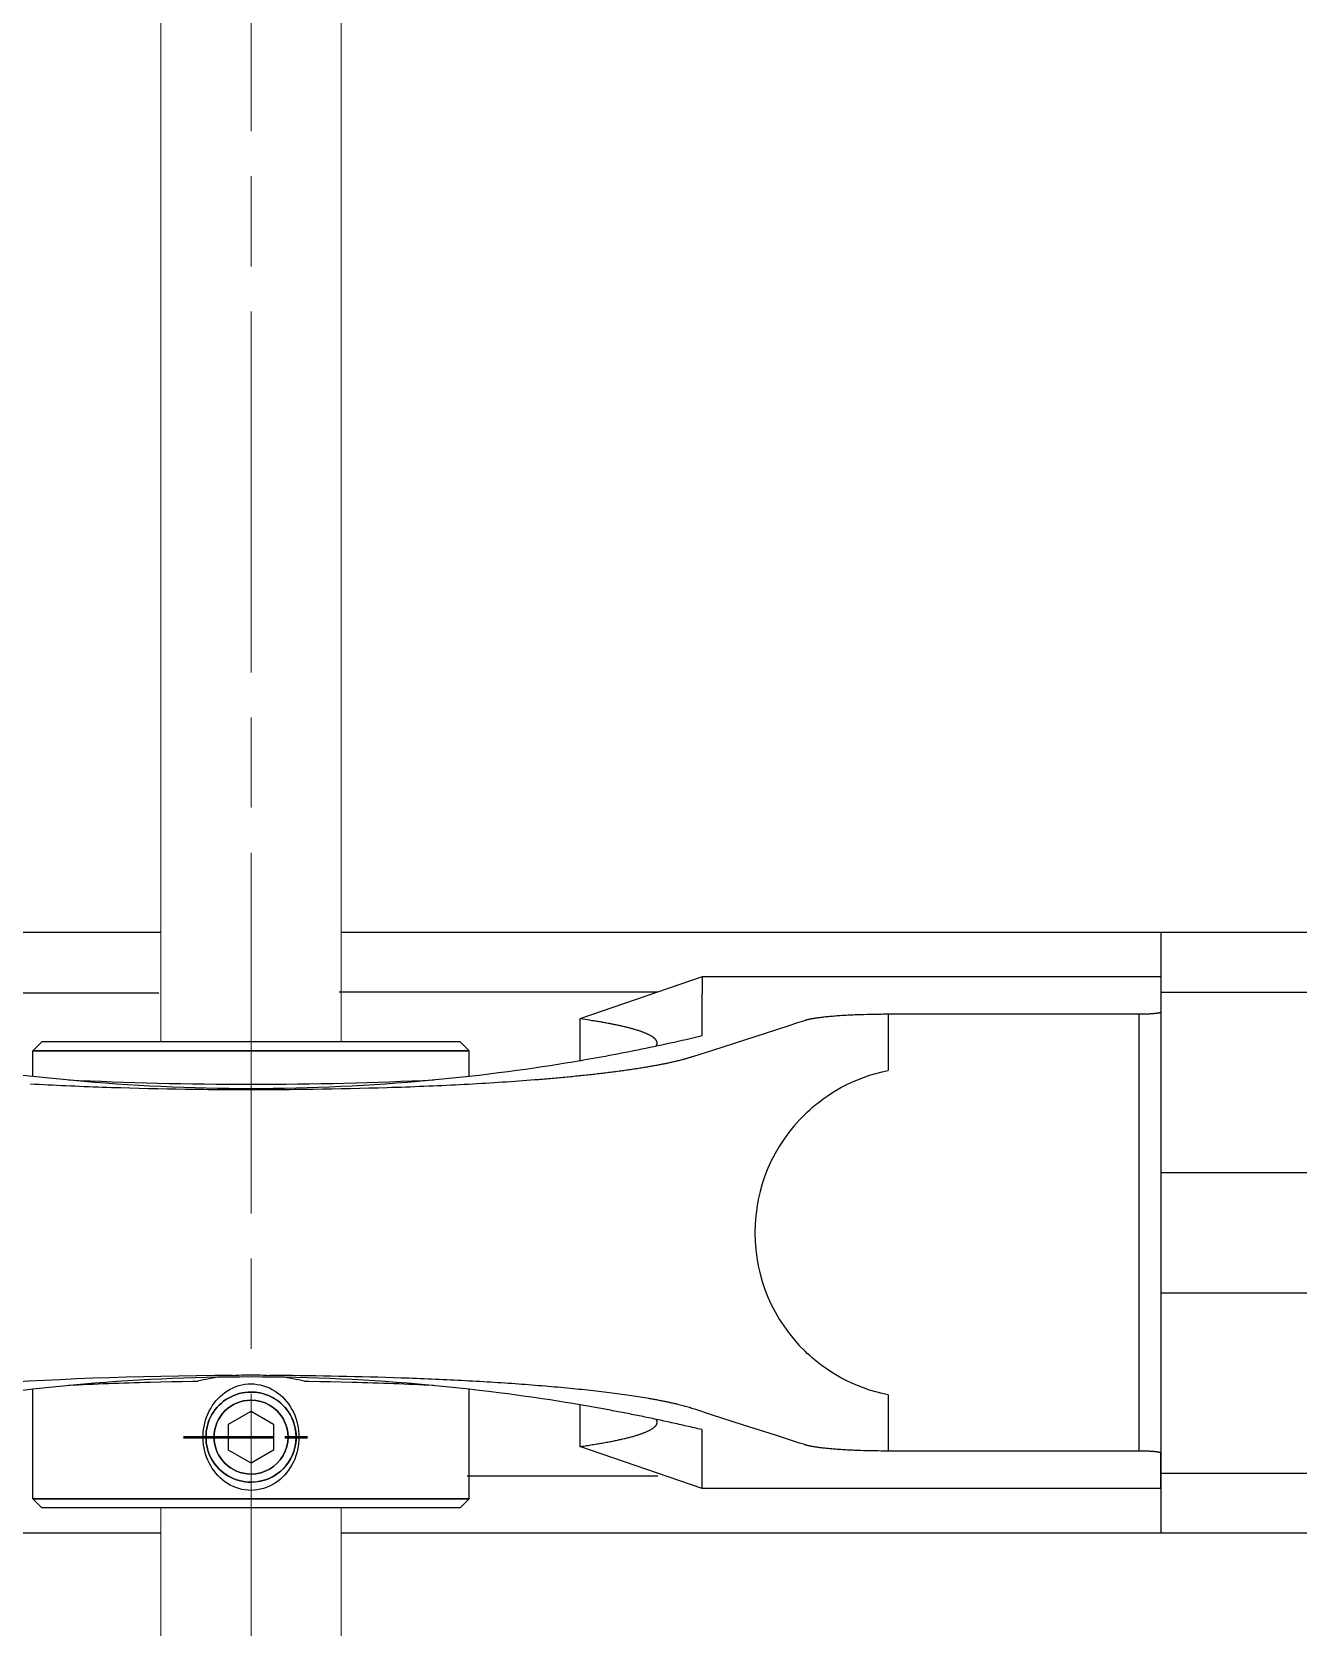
# Model space of a CAD drawing. Header units: millimetres. Extents: x 1269 to 5832, y 527 to 3540.
# Drawn here: x 2018.9 to 2103.1, y 747.7 to 853.8 of the extents above; entities that cross this region are included whole.
import ezdxf

# ---------------------------------------------------------------- set-up
doc = ezdxf.new("R2010")
doc.units = ezdxf.units.MM
for name, pattern in [('ACAD_ISO08W100', [36, 24, -3, 6, -3]), ('AM_ISO08W050', [18, 12, -1.5, 3, -1.5]), ('AM_ISO08W050x2', [9, 6, -0.75, 1.5, -0.75]), ('phl_thick', [0])]:
    doc.linetypes.add(name, pattern=pattern)
doc.layers.add('AM_7', color=7, linetype='AM_ISO08W050', lineweight=50)
for name, color, linetype in [('HIDDEN', 7, 'Continuous'), ('Osie', 7, 'ACAD_ISO08W100'), ('projection', 7, 'Continuous'), ('THICK', 7, 'Continuous')]:
    doc.layers.add(name, color=color, linetype=linetype)

msp = doc.modelspace()

# ---------------------------------------------------------------- linework, layer by layer
at = {"lineweight": 9}
for p, q in [((2027.482, 946.886), (2027.482, 786.594)), ((2039.482, 946.886), (2039.482, 786.594)), ((2027.482, 755.594), (2027.482, 723.894)), ((2039.482, 755.594), (2039.482, 723.894))]:
    msp.add_line(p, q, dxfattribs=at)
for p, q in [((2093.981, 793.894), (2093.981, 753.894)), ((2063.481, 790.91), (2055.351, 788.12)), ((2093.981, 790.91), (2063.481, 790.91)), ((2063.481, 790.91), (2063.481, 789.802)), ((2093.981, 790.91), (2093.981, 788.569)), ((2006.304, 789.847), (2027.343, 789.847)), ((2060.52, 789.894), (2039.343, 789.894)), ((2093.981, 789.894), (2188.29, 789.894)), ((2063.481, 756.878), (2055.351, 759.668)), ((2093.981, 756.878), (2093.981, 759.219)), ((2060.52, 757.704), (2047.843, 757.704)), ((2063.481, 756.878), (2063.481, 757.986)), ((2093.981, 756.878), (2063.481, 756.878)), ((2027.482, 753.894), (1932.985, 753.894)), ((2189.283, 753.894), (2039.482, 753.894))]:
    msp.add_line(p, q)
at = {"layer": 'AM_7', "linetype": 'AM_ISO08W050x2'}
msp.add_line((2028.981, 760.294), (2037.981, 760.294), dxfattribs=at)
at = {"layer": 'HIDDEN'}
for p, q in [((2055.352, 762.441), (2055.351, 762.441)), ((2055.351, 762.441), (2055.351, 762.441)), ((2055.351, 762.441), (2055.351, 762.441)), ((2055.351, 762.441), (2055.351, 762.441)), ((2055.351, 762.441), (2055.351, 762.441)), ((2055.351, 762.441), (2055.351, 762.44)), ((2055.351, 762.44), (2055.351, 762.439)), ((2055.351, 762.439), (2055.351, 762.436)), ((2055.351, 762.436), (2055.351, 762.431)), ((2055.351, 762.431), (2055.351, 762.42)), ((2055.351, 762.42), (2055.351, 762.398)), ((2055.351, 762.398), (2055.351, 762.309)), ((2055.351, 762.309), (2055.351, 762.133)), ((2055.351, 762.133), (2055.351, 761.781)), ((2055.354, 762.441), (2055.352, 762.441)), ((2055.362, 762.439), (2055.354, 762.441)), ((2055.489, 762.418), (2055.362, 762.439)), ((2055.616, 762.396), (2055.489, 762.418)), ((2055.743, 762.374), (2055.616, 762.396)), ((2055.87, 762.352), (2055.743, 762.374)), ((2055.997, 762.329), (2055.87, 762.352)), ((2056.124, 762.307), (2055.997, 762.329)), ((2056.251, 762.284), (2056.124, 762.307)), ((2056.378, 762.262), (2056.251, 762.284)), ((2056.505, 762.239), (2056.378, 762.262)), ((2056.632, 762.216), (2056.505, 762.239)), ((2056.759, 762.193), (2056.632, 762.216)), ((2056.886, 762.17), (2056.759, 762.193)), ((2057.013, 762.147), (2056.886, 762.17)), ((2057.139, 762.123), (2057.013, 762.147)), ((2057.266, 762.1), (2057.139, 762.123)), ((2057.393, 762.076), (2057.266, 762.1)), ((2057.52, 762.052), (2057.393, 762.076)), ((2057.647, 762.028), (2057.52, 762.052)), ((2057.773, 762.004), (2057.647, 762.028)), ((2057.9, 761.98), (2057.773, 762.004)), ((2058.027, 761.956), (2057.9, 761.98)), ((2058.153, 761.931), (2058.027, 761.956)), ((2055.351, 761.781), (2055.351, 761.077)), ((2055.351, 761.077), (2055.351, 759.668)), ((2058.28, 761.907), (2058.153, 761.931)), ((2058.407, 761.882), (2058.28, 761.907)), ((2058.533, 761.857), (2058.407, 761.882)), ((2058.66, 761.832), (2058.533, 761.857)), ((2058.786, 761.807), (2058.66, 761.832)), ((2058.913, 761.782), (2058.786, 761.807)), ((2059.039, 761.757), (2058.913, 761.782)), ((2059.166, 761.732), (2059.039, 761.757)), ((2059.292, 761.706), (2059.166, 761.732)), ((2059.419, 761.68), (2059.292, 761.706)), ((2059.545, 761.655), (2059.419, 761.68)), ((2059.671, 761.629), (2059.545, 761.655)), ((2059.798, 761.603), (2059.671, 761.629)), ((2059.924, 761.576), (2059.798, 761.603)), ((2060.05, 761.55), (2059.924, 761.576)), ((2060.176, 761.524), (2060.05, 761.55)), ((2060.303, 761.497), (2060.176, 761.524)), ((2060.429, 761.47), (2060.303, 761.497)), ((2060.555, 761.444), (2060.429, 761.47)), ((2060.681, 761.417), (2060.555, 761.444)), ((2060.807, 761.39), (2060.681, 761.417)), ((2060.933, 761.362), (2060.807, 761.39)), ((2061.059, 761.335), (2060.933, 761.362)), ((2061.186, 761.308), (2061.059, 761.335)), ((2061.312, 761.28), (2061.186, 761.308)), ((2061.437, 761.253), (2061.312, 761.28)), ((2061.563, 761.225), (2061.437, 761.253)), ((2061.689, 761.197), (2061.563, 761.225)), ((2061.815, 761.169), (2061.689, 761.197)), ((2061.941, 761.141), (2061.815, 761.169)), ((2062.067, 761.112), (2061.941, 761.141)), ((2062.193, 761.084), (2062.067, 761.112)), ((2062.319, 761.055), (2062.193, 761.084)), ((2062.444, 761.027), (2062.319, 761.055)), ((2062.57, 760.998), (2062.444, 761.027)), ((2062.696, 760.969), (2062.57, 760.998)), ((2062.821, 760.94), (2062.696, 760.969)), ((2062.947, 760.911), (2062.821, 760.94)), ((2063.073, 760.881), (2062.947, 760.911)), ((2063.198, 760.852), (2063.073, 760.881)), ((2063.324, 760.822), (2063.198, 760.852)), ((2063.449, 760.793), (2063.324, 760.822)), ((2063.481, 760.785), (2063.449, 760.793)), ((2063.481, 760.783), (2063.481, 760.785)), ((2063.481, 760.785), (2063.481, 760.785)), ((2063.481, 760.785), (2063.481, 760.785)), ((2063.481, 760.785), (2063.481, 760.785)), ((2063.481, 760.785), (2063.481, 760.785)), ((2063.481, 760.785), (2063.481, 760.785)), ((2063.481, 760.785), (2063.481, 760.785)), ((2063.481, 760.785), (2063.481, 760.785)), ((2063.481, 760.78), (2063.481, 760.783)), ((2063.481, 760.774), (2063.481, 760.78)), ((2063.481, 760.763), (2063.481, 760.774)), ((2063.481, 760.74), (2063.481, 760.763)), ((2063.481, 760.556), (2063.481, 760.74)), ((2063.481, 760.189), (2063.481, 760.556)), ((2063.481, 759.455), (2063.481, 760.189)), ((2063.481, 757.986), (2063.481, 759.455))]:
    msp.add_line(p, q, dxfattribs=at)
for points in [[(2018.312, 784.382), (2018.981, 784.305), (2019.635, 784.234), (2020.302, 784.164), (2020.981, 784.096), (2021.672, 784.032), (2022.374, 783.97), (2023.085, 783.91), (2023.804, 783.855), (2024.532, 783.803), (2025.266, 783.754), (2026.007, 783.709), (2026.752, 783.668), (2027.5, 783.632), (2028.252, 783.599), (2029.004, 783.571), (2029.757, 783.547), (2030.508, 783.528), (2031.258, 783.513), (2032.004, 783.503), (2032.745, 783.496), (2033.481, 783.494), (2034.217, 783.496), (2034.958, 783.503), (2035.704, 783.513), (2036.454, 783.528), (2037.205, 783.547), (2037.958, 783.571), (2038.711, 783.599), (2039.462, 783.632), (2040.21, 783.668), (2040.955, 783.709), (2041.696, 783.754), (2042.43, 783.803), (2043.158, 783.855), (2043.877, 783.91), (2044.588, 783.97), (2045.29, 784.032), (2045.981, 784.096), (2046.66, 784.164), (2047.327, 784.234), (2047.981, 784.305), (2048.65, 784.382), (2049.303, 784.461), (2049.939, 784.54), (2050.557, 784.62), (2051.156, 784.701), (2051.736, 784.782), (2052.296, 784.863), (2052.837, 784.943), (2053.365, 785.024), (2053.883, 785.105), (2054.387, 785.186), (2054.877, 785.267), (2055.351, 785.347)], [(2055.351, 762.441), (2054.877, 762.521), (2054.387, 762.602), (2053.883, 762.683), (2053.365, 762.764), (2052.837, 762.845), (2052.296, 762.925), (2051.736, 763.006), (2051.156, 763.087), (2050.557, 763.168), (2049.939, 763.248), (2049.303, 763.328), (2048.65, 763.406), (2047.981, 763.483), (2047.327, 763.555), (2046.66, 763.624), (2045.981, 763.692), (2045.29, 763.757), (2044.588, 763.819), (2043.877, 763.878), (2043.158, 763.933), (2042.43, 763.986), (2041.696, 764.034), (2040.955, 764.079), (2040.21, 764.12), (2039.462, 764.156), (2038.711, 764.189), (2037.958, 764.217), (2037.205, 764.241), (2036.454, 764.26), (2035.704, 764.275), (2034.958, 764.286), (2034.217, 764.292), (2033.481, 764.294), (2032.745, 764.292), (2032.004, 764.286), (2031.258, 764.275), (2030.508, 764.26), (2029.757, 764.241), (2029.004, 764.217), (2028.252, 764.189), (2027.5, 764.156), (2026.752, 764.12), (2026.007, 764.079), (2025.266, 764.034), (2024.532, 763.986), (2023.804, 763.933), (2023.085, 763.878), (2022.374, 763.819), (2021.672, 763.757), (2020.981, 763.692), (2020.302, 763.624), (2019.635, 763.555), (2018.981, 763.483), (2018.312, 763.406)], [(2033.481, 762.026), (2033.481, 762.026)], [(2031.981, 761.16), (2031.981, 761.16)], [(2034.981, 761.16), (2034.981, 761.16)], [(2031.981, 759.428), (2031.981, 759.428)], [(2034.981, 759.428), (2034.981, 759.428)]]:
    msp.add_lwpolyline(points, dxfattribs=at)
for points in [[(2033.481, 785.994), (2039.481, 785.994), (2033.481, 785.994), (2018.981, 785.994), (2033.481, 785.994), (2047.981, 785.994), (2033.481, 785.994), (2027.481, 785.994)], [(2039.481, 756.194), (2033.481, 756.194), (2018.981, 756.194), (2033.481, 756.194), (2047.981, 756.194), (2033.481, 756.194)], [(2027.481, 756.194), (2033.481, 756.194)]]:
    msp.add_lwpolyline(points, close=True, dxfattribs=at)
msp.add_lwpolyline([(2033.481, 762.753, -1.0000002), (2033.481, 757.835, 1.0000002)], format="xyb", close=True, dxfattribs=at)
at = {"layer": 'Osie', "linetype": 'ACAD_ISO08W100', "lineweight": 9}
msp.add_line((2033.481, 1123.17), (2033.481, 653.46), dxfattribs=at)
at = {"layer": 'projection', "color": 7, "linetype": 'phl_thick'}
for p, q in [((1932.985, 793.894), (2027.482, 793.894)), ((2039.482, 793.894), (2188.29, 793.894)), ((2093.981, 777.894), (2189.338, 777.894)), ((2093.981, 769.894), (2189.283, 769.894)), ((2094.006, 757.894), (2189.283, 757.894))]:
    msp.add_line(p, q, dxfattribs=at)
at = {"layer": 'THICK'}
for p, q in [((2063.481, 788.837), (2063.481, 789.802)), ((2063.481, 787.277), (2063.481, 788.837)), ((2093.973, 788.554), (2093.981, 788.205)), ((2055.351, 788.12), (2055.351, 786.404)), ((2092.531, 772.742), (2092.531, 788.421)), ((2093.981, 788.205), (2093.981, 787.71)), ((2093.981, 787.71), (2093.981, 786.72)), ((2055.351, 786.404), (2055.351, 785.655)), ((2060.535, 786.34), (2060.803, 786.398)), ((2060.803, 786.398), (2061.071, 786.456)), ((2061.071, 786.456), (2061.339, 786.514)), ((2061.339, 786.514), (2061.606, 786.573)), ((2061.606, 786.573), (2061.874, 786.633)), ((2061.874, 786.633), (2062.141, 786.693)), ((2062.141, 786.693), (2062.409, 786.753)), ((2062.409, 786.753), (2062.676, 786.815)), ((2062.676, 786.815), (2062.943, 786.877)), ((2062.943, 786.877), (2063.209, 786.939)), ((2063.209, 786.939), (2063.476, 787.002)), ((2063.476, 787.002), (2063.48, 787.003)), ((2063.48, 787.003), (2063.481, 787.003)), ((2063.481, 787.082), (2063.481, 787.277)), ((2063.481, 787.033), (2063.481, 787.082)), ((2063.481, 787.009), (2063.481, 787.033)), ((2063.481, 787.006), (2063.481, 787.009)), ((2063.481, 787.004), (2063.481, 787.006)), ((2063.481, 787.003), (2063.481, 787.004)), ((2063.481, 787.004), (2063.481, 787.004)), ((2063.481, 787.003), (2063.481, 787.003)), ((2063.481, 787.003), (2063.481, 787.003)), ((2063.481, 787.003), (2063.481, 787.003)), ((2093.981, 786.72), (2093.981, 778.801)), ((2055.351, 785.655), (2055.351, 785.468)), ((2055.351, 785.468), (2055.351, 785.375)), ((2055.351, 785.375), (2055.351, 785.351)), ((2055.351, 785.351), (2055.351, 785.348)), ((2055.351, 785.348), (2055.351, 785.348)), ((2055.351, 785.348), (2055.351, 785.347)), ((2055.351, 785.347), (2055.351, 785.347)), ((2055.351, 785.347), (2055.351, 785.347)), ((2055.351, 785.347), (2055.351, 785.347)), ((2055.351, 785.347), (2055.352, 785.347)), ((2055.352, 785.347), (2055.354, 785.347)), ((2055.354, 785.347), (2055.422, 785.359)), ((2055.422, 785.359), (2055.692, 785.406)), ((2055.692, 785.406), (2055.962, 785.453)), ((2055.962, 785.453), (2056.232, 785.5)), ((2056.232, 785.5), (2056.501, 785.549)), ((2056.501, 785.549), (2056.771, 785.597)), ((2056.771, 785.597), (2057.041, 785.647)), ((2057.041, 785.647), (2057.31, 785.697)), ((2057.31, 785.697), (2057.579, 785.747)), ((2057.579, 785.747), (2057.849, 785.798)), ((2057.849, 785.798), (2058.118, 785.85)), ((2058.118, 785.85), (2058.387, 785.902)), ((2058.387, 785.902), (2058.656, 785.955)), ((2058.656, 785.955), (2058.925, 786.008)), ((2058.925, 786.008), (2059.193, 786.062)), ((2059.193, 786.062), (2059.462, 786.117)), ((2059.462, 786.117), (2059.73, 786.172)), ((2059.73, 786.172), (2059.999, 786.227)), ((2059.999, 786.227), (2060.267, 786.284)), ((2060.267, 786.284), (2060.535, 786.34)), ((2093.981, 778.801), (2093.981, 762.962)), ((2092.531, 764.902), (2092.531, 772.742)), ((2092.531, 760.982), (2092.531, 764.902)), ((2093.981, 762.962), (2093.981, 760.982)), ((2060.168, 760.86), (2060.195, 760.878)), ((2060.195, 760.878), (2060.22, 760.896)), ((2060.22, 760.896), (2060.245, 760.914)), ((2060.245, 760.914), (2060.268, 760.932)), ((2060.268, 760.932), (2060.29, 760.95)), ((2060.29, 760.95), (2060.31, 760.968)), ((2060.31, 760.968), (2060.33, 760.986)), ((2060.33, 760.986), (2060.348, 761.004)), ((2060.348, 761.004), (2060.365, 761.022)), ((2060.365, 761.022), (2060.381, 761.04)), ((2060.381, 761.04), (2060.396, 761.058)), ((2060.396, 761.058), (2060.409, 761.077)), ((2060.409, 761.077), (2060.422, 761.095)), ((2060.423, 761.456), (2060.41, 761.474)), ((2060.422, 761.095), (2060.433, 761.113)), ((2060.434, 761.438), (2060.423, 761.456)), ((2060.433, 761.113), (2060.443, 761.131)), ((2060.444, 761.42), (2060.434, 761.438)), ((2060.443, 761.131), (2060.452, 761.149)), ((2060.453, 761.402), (2060.444, 761.42)), ((2060.452, 761.149), (2060.459, 761.167)), ((2060.46, 761.383), (2060.453, 761.402)), ((2060.459, 761.167), (2060.466, 761.185)), ((2060.467, 761.365), (2060.46, 761.383)), ((2060.466, 761.185), (2060.471, 761.203)), ((2060.472, 761.347), (2060.467, 761.365)), ((2060.471, 761.203), (2060.475, 761.221)), ((2060.476, 761.329), (2060.472, 761.347)), ((2060.475, 761.221), (2060.478, 761.238)), ((2060.479, 761.311), (2060.476, 761.329)), ((2060.478, 761.238), (2060.48, 761.256)), ((2060.481, 761.293), (2060.479, 761.311)), ((2060.48, 761.256), (2060.481, 761.274)), ((2060.481, 761.274), (2060.481, 761.293)), ((2092.531, 760.002), (2092.531, 760.982)), ((2093.981, 760.982), (2093.981, 759.993)), ((2056.277, 759.807), (2056.372, 759.822)), ((2056.372, 759.822), (2056.466, 759.837)), ((2056.466, 759.837), (2056.559, 759.853)), ((2056.559, 759.853), (2056.651, 759.868)), ((2056.651, 759.868), (2056.742, 759.884)), ((2056.742, 759.884), (2056.833, 759.9)), ((2056.833, 759.9), (2056.922, 759.915)), ((2056.922, 759.915), (2057.01, 759.931)), ((2057.01, 759.931), (2057.097, 759.947)), ((2057.097, 759.947), (2057.183, 759.963)), ((2057.183, 759.963), (2057.269, 759.979)), ((2057.269, 759.979), (2057.353, 759.995)), ((2057.353, 759.995), (2057.436, 760.011)), ((2057.436, 760.011), (2057.519, 760.027)), ((2057.519, 760.027), (2057.6, 760.044)), ((2057.6, 760.044), (2057.68, 760.06)), ((2057.68, 760.06), (2057.759, 760.076)), ((2057.759, 760.076), (2057.837, 760.093)), ((2057.837, 760.093), (2057.914, 760.109)), ((2057.914, 760.109), (2057.991, 760.126)), ((2057.991, 760.126), (2058.065, 760.142)), ((2058.065, 760.142), (2058.139, 760.159)), ((2058.139, 760.159), (2058.212, 760.176)), ((2058.212, 760.176), (2058.284, 760.193)), ((2058.284, 760.193), (2058.355, 760.209)), ((2058.355, 760.209), (2058.424, 760.226)), ((2058.424, 760.226), (2058.493, 760.243)), ((2058.493, 760.243), (2058.56, 760.26)), ((2058.56, 760.26), (2058.627, 760.277)), ((2058.627, 760.277), (2058.692, 760.294)), ((2058.692, 760.294), (2058.756, 760.312)), ((2058.756, 760.312), (2058.819, 760.329)), ((2058.819, 760.329), (2058.881, 760.346)), ((2058.881, 760.346), (2058.941, 760.363)), ((2058.941, 760.363), (2059.001, 760.381)), ((2059.001, 760.381), (2059.059, 760.398)), ((2059.059, 760.398), (2059.117, 760.415)), ((2059.117, 760.415), (2059.173, 760.433)), ((2059.173, 760.433), (2059.228, 760.45)), ((2059.228, 760.45), (2059.281, 760.468)), ((2059.281, 760.468), (2059.334, 760.485)), ((2059.334, 760.485), (2059.386, 760.503)), ((2059.386, 760.503), (2059.436, 760.521)), ((2059.436, 760.521), (2059.485, 760.538)), ((2059.485, 760.538), (2059.533, 760.556)), ((2059.533, 760.556), (2059.58, 760.574)), ((2059.58, 760.574), (2059.626, 760.591)), ((2059.626, 760.591), (2059.67, 760.609)), ((2059.67, 760.609), (2059.713, 760.627)), ((2059.713, 760.627), (2059.756, 760.645)), ((2059.756, 760.645), (2059.797, 760.663)), ((2059.797, 760.663), (2059.836, 760.68)), ((2059.836, 760.68), (2059.875, 760.698)), ((2059.875, 760.698), (2059.912, 760.716)), ((2059.912, 760.716), (2059.948, 760.734)), ((2059.948, 760.734), (2059.983, 760.752)), ((2059.983, 760.752), (2060.017, 760.77)), ((2060.017, 760.77), (2060.05, 760.788)), ((2060.05, 760.788), (2060.081, 760.806)), ((2060.081, 760.806), (2060.111, 760.824)), ((2060.111, 760.824), (2060.141, 760.842)), ((2060.141, 760.842), (2060.168, 760.86)), ((2092.531, 759.512), (2092.531, 760.002)), ((2093.981, 759.993), (2093.981, 759.498)), ((2055.352, 759.668), (2055.351, 759.668)), ((2055.351, 759.668), (2055.351, 759.668)), ((2055.351, 759.668), (2055.352, 759.668)), ((2055.352, 759.668), (2055.358, 759.669)), ((2055.354, 759.667), (2055.352, 759.668)), ((2055.361, 759.666), (2055.354, 759.667)), ((2055.358, 759.669), (2055.384, 759.673)), ((2055.384, 759.673), (2055.487, 759.687)), ((2055.487, 759.687), (2055.589, 759.702)), ((2055.589, 759.702), (2055.69, 759.717)), ((2055.69, 759.717), (2055.79, 759.731)), ((2055.79, 759.731), (2055.889, 759.746)), ((2055.889, 759.746), (2055.988, 759.761)), ((2055.988, 759.761), (2056.085, 759.776)), ((2056.085, 759.776), (2056.182, 759.792)), ((2056.182, 759.792), (2056.277, 759.807)), ((2092.531, 759.389), (2092.531, 759.512)), ((2092.531, 759.374), (2092.531, 759.389)), ((2092.531, 759.37), (2092.531, 759.374)), ((2092.531, 759.368), (2092.531, 759.37)), ((2092.531, 759.367), (2092.531, 759.368)), ((2092.533, 759.367), (2092.531, 759.367)), ((2092.531, 759.367), (2092.531, 759.367)), ((2092.531, 759.367), (2092.531, 759.367)), ((2092.531, 759.367), (2092.531, 759.367)), ((2092.536, 759.367), (2092.533, 759.367)), ((2092.547, 759.367), (2092.536, 759.367)), ((2092.591, 759.367), (2092.547, 759.367)), ((2092.636, 759.366), (2092.591, 759.367)), ((2092.681, 759.366), (2092.636, 759.366)), ((2092.727, 759.365), (2092.681, 759.366)), ((2092.773, 759.365), (2092.727, 759.365)), ((2092.819, 759.364), (2092.773, 759.365)), ((2092.912, 759.362), (2092.819, 759.364)), ((2092.959, 759.36), (2092.912, 759.362)), ((2093.005, 759.359), (2092.959, 759.36)), ((2093.051, 759.357), (2093.005, 759.359)), ((2093.097, 759.355), (2093.051, 759.357)), ((2093.143, 759.353), (2093.097, 759.355)), ((2093.188, 759.351), (2093.143, 759.353)), ((2093.233, 759.348), (2093.188, 759.351)), ((2093.276, 759.346), (2093.233, 759.348)), ((2093.298, 759.344), (2093.276, 759.346)), ((2093.32, 759.343), (2093.298, 759.344)), ((2093.341, 759.342), (2093.32, 759.343)), ((2093.362, 759.34), (2093.341, 759.342)), ((2093.383, 759.339), (2093.362, 759.34)), ((2093.404, 759.337), (2093.383, 759.339)), ((2093.424, 759.336), (2093.404, 759.337)), ((2093.444, 759.334), (2093.424, 759.336)), ((2093.464, 759.332), (2093.444, 759.334)), ((2093.483, 759.331), (2093.464, 759.332)), ((2093.503, 759.329), (2093.483, 759.331)), ((2093.522, 759.327), (2093.503, 759.329)), ((2093.54, 759.325), (2093.522, 759.327)), ((2093.559, 759.323), (2093.54, 759.325)), ((2093.577, 759.322), (2093.559, 759.323)), ((2093.594, 759.32), (2093.577, 759.322)), ((2093.612, 759.318), (2093.594, 759.32)), ((2093.629, 759.316), (2093.612, 759.318)), ((2093.645, 759.314), (2093.629, 759.316)), ((2093.662, 759.312), (2093.645, 759.314)), ((2093.678, 759.31), (2093.662, 759.312)), ((2093.693, 759.308), (2093.678, 759.31)), ((2093.708, 759.305), (2093.693, 759.308)), ((2093.723, 759.303), (2093.708, 759.305)), ((2093.737, 759.301), (2093.723, 759.303)), ((2093.751, 759.299), (2093.737, 759.301)), ((2093.765, 759.297), (2093.751, 759.299)), ((2093.778, 759.295), (2093.765, 759.297)), ((2093.791, 759.292), (2093.778, 759.295)), ((2093.803, 759.29), (2093.791, 759.292)), ((2093.815, 759.288), (2093.803, 759.29)), ((2093.827, 759.286), (2093.815, 759.288)), ((2093.838, 759.283), (2093.827, 759.286)), ((2093.848, 759.281), (2093.838, 759.283)), ((2093.859, 759.279), (2093.848, 759.281)), ((2093.868, 759.276), (2093.859, 759.279)), ((2093.878, 759.274), (2093.868, 759.276)), ((2093.887, 759.272), (2093.878, 759.274)), ((2093.895, 759.269), (2093.887, 759.272)), ((2093.903, 759.267), (2093.895, 759.269)), ((2093.911, 759.265), (2093.903, 759.267)), ((2093.918, 759.262), (2093.911, 759.265)), ((2093.925, 759.26), (2093.918, 759.262)), ((2093.932, 759.258), (2093.925, 759.26)), ((2093.938, 759.255), (2093.932, 759.258)), ((2093.943, 759.253), (2093.938, 759.255)), ((2093.948, 759.251), (2093.943, 759.253)), ((2093.953, 759.248), (2093.948, 759.251)), ((2093.958, 759.246), (2093.953, 759.248)), ((2093.962, 759.243), (2093.958, 759.246)), ((2093.965, 759.241), (2093.962, 759.243)), ((2093.969, 759.239), (2093.965, 759.241)), ((2093.971, 759.236), (2093.969, 759.239)), ((2093.974, 759.234), (2093.971, 759.236)), ((2093.976, 759.232), (2093.974, 759.234)), ((2093.978, 759.23), (2093.976, 759.232)), ((2093.979, 759.227), (2093.978, 759.23)), ((2093.98, 759.225), (2093.979, 759.227)), ((2093.981, 759.223), (2093.98, 759.225)), ((2093.981, 759.498), (2093.981, 759.25)), ((2093.981, 759.25), (2093.981, 759.235)), ((2093.981, 759.235), (2093.981, 759.227)), ((2093.981, 759.227), (2093.981, 759.223)), ((2093.981, 759.223), (2093.981, 759.221)), ((2093.981, 759.22), (2093.981, 759.223)), ((2093.981, 759.221), (2093.981, 759.22)), ((2093.981, 759.22), (2093.981, 759.22)), ((2093.981, 759.22), (2093.981, 759.219)), ((2093.981, 759.219), (2093.981, 759.22)), ((2093.981, 759.22), (2093.981, 759.22)), ((2093.981, 759.22), (2093.981, 759.22))]:
    msp.add_line(p, q, dxfattribs=at)
for points in [[(2093.981, 788.569), (2093.981, 788.566), (2093.98, 788.563), (2093.978, 788.56), (2093.976, 788.557), (2093.973, 788.554), (2093.97, 788.551), (2093.966, 788.548), (2093.962, 788.545), (2093.956, 788.542), (2093.95, 788.539), (2093.944, 788.536), (2093.937, 788.533), (2093.929, 788.53), (2093.921, 788.527), (2093.912, 788.524), (2093.902, 788.521), (2093.892, 788.518), (2093.881, 788.515), (2093.87, 788.512), (2093.858, 788.509), (2093.845, 788.506), (2093.832, 788.504), (2093.804, 788.498), (2093.774, 788.493), (2093.741, 788.488), (2093.707, 788.483), (2093.671, 788.478), (2093.633, 788.473), (2093.594, 788.469), (2093.553, 788.464), (2093.51, 788.46), (2093.465, 788.456), (2093.419, 788.452), (2093.371, 788.449), (2093.321, 788.445), (2093.269, 788.442), (2093.216, 788.439), (2093.162, 788.436), (2093.106, 788.434), (2093.05, 788.431), (2092.993, 788.429), (2092.935, 788.427), (2092.876, 788.426), (2092.757, 788.423), (2092.639, 788.422), (2092.579, 788.422), (2092.55, 788.421), (2092.535, 788.421), (2092.532, 788.421), (2092.531, 788.421), (2092.53, 788.421), (2092.529, 788.421), (2092.526, 788.421), (2092.515, 788.421), (2092.494, 788.421), (2092.407, 788.421), (2091.022, 788.421), (2085.48, 788.421), (2079.938, 788.421), (2077.167, 788.421), (2076.474, 788.421), (2076.128, 788.421), (2075.954, 788.421), (2075.868, 788.421), (2075.857, 788.421), (2075.851, 788.421), (2075.85, 788.421), (2075.843, 788.421), (2075.828, 788.421), (2075.715, 788.421), (2075.602, 788.421), (2075.487, 788.42), (2075.373, 788.419), (2075.142, 788.417), (2074.909, 788.414), (2074.677, 788.409), (2074.444, 788.404), (2074.211, 788.397), (2073.98, 788.39), (2073.865, 788.386), (2073.75, 788.381), (2073.636, 788.377), (2073.523, 788.372), (2073.411, 788.367), (2073.299, 788.361), (2073.189, 788.356), (2073.079, 788.35), (2072.971, 788.344), (2072.864, 788.337), (2072.758, 788.331), (2072.653, 788.324), (2072.55, 788.317), (2072.448, 788.309), (2072.348, 788.302), (2072.25, 788.294), (2072.153, 788.286), (2072.058, 788.278), (2071.965, 788.27), (2071.873, 788.261), (2071.784, 788.252), (2071.697, 788.243), (2071.611, 788.234), (2071.528, 788.225), (2071.447, 788.216), (2071.368, 788.206), (2071.291, 788.196), (2071.254, 788.192), (2071.217, 788.187), (2071.18, 788.182), (2071.145, 788.177), (2071.109, 788.172), (2071.075, 788.167), (2071.041, 788.161), (2071.007, 788.156), (2070.974, 788.151), (2070.942, 788.146), (2070.91, 788.141), (2070.879, 788.136), (2070.848, 788.13), (2070.819, 788.125), (2070.789, 788.12), (2070.76, 788.115), (2070.732, 788.109), (2070.705, 788.104), (2070.678, 788.099), (2070.651, 788.093), (2070.626, 788.088), (2070.601, 788.083), (2070.576, 788.077), (2070.552, 788.072), (2070.529, 788.066), (2070.506, 788.061), (2070.484, 788.056), (2070.462, 788.05), (2070.441, 788.045), (2070.421, 788.039), (2070.401, 788.034), (2070.382, 788.028), (2070.363, 788.023), (2070.345, 788.018), (2070.328, 788.012), (2070.323, 788.011), (2070.321, 788.01), (2070.32, 788.01), (2070.319, 788.009), (2070.317, 788.009), (2070.278, 787.996), (2070.121, 787.945), (2069.807, 787.844), (2069.179, 787.642), (2064.155, 786.024), (2062.899, 785.619), (2062.821, 785.594), (2062.782, 785.581), (2062.762, 785.575), (2062.74, 785.568), (2062.694, 785.554), (2062.648, 785.539), (2062.601, 785.525), (2062.553, 785.51), (2062.505, 785.496), (2062.455, 785.481), (2062.405, 785.467), (2062.354, 785.453), (2062.303, 785.438), (2062.25, 785.424), (2062.197, 785.409), (2062.143, 785.395), (2062.088, 785.381), (2062.033, 785.366), (2061.976, 785.352), (2061.919, 785.337), (2061.861, 785.323), (2061.802, 785.309), (2061.743, 785.294), (2061.683, 785.28), (2061.622, 785.266), (2061.56, 785.251), (2061.497, 785.237), (2061.434, 785.223), (2061.37, 785.209), (2061.305, 785.194), (2061.239, 785.18), (2061.172, 785.166), (2061.105, 785.152), (2061.037, 785.137), (2060.968, 785.123), (2060.898, 785.109), (2060.827, 785.095), (2060.756, 785.081), (2060.684, 785.067), (2060.611, 785.053), (2060.537, 785.039), (2060.463, 785.025), (2060.387, 785.011), (2060.311, 784.997), (2060.234, 784.983), (2060.157, 784.969), (2060.078, 784.955), (2059.999, 784.941), (2059.919, 784.927), (2059.838, 784.913), (2059.756, 784.9), (2059.674, 784.886), (2059.591, 784.872), (2059.507, 784.858), (2059.422, 784.845), (2059.337, 784.831), (2059.25, 784.817), (2059.163, 784.804), (2059.075, 784.79), (2058.987, 784.777), (2058.897, 784.763), (2058.807, 784.75), (2058.716, 784.736), (2058.624, 784.723), (2058.532, 784.71), (2058.438, 784.696), (2058.344, 784.683), (2058.25, 784.67), (2058.154, 784.657), (2058.058, 784.644), (2057.961, 784.63), (2057.863, 784.617), (2057.764, 784.604), (2057.665, 784.591), (2057.565, 784.579), (2057.464, 784.566), (2057.363, 784.553), (2057.26, 784.54), (2057.157, 784.527), (2057.054, 784.515), (2056.949, 784.502), (2056.844, 784.489), (2056.738, 784.477), (2056.631, 784.464), (2056.524, 784.452), (2056.416, 784.439), (2056.307, 784.427), (2056.198, 784.415), (2056.088, 784.403), (2055.977, 784.39), (2055.865, 784.378), (2055.753, 784.366), (2055.64, 784.354), (2055.526, 784.342), (2055.412, 784.33), (2055.297, 784.318), (2055.181, 784.307), (2055.065, 784.295), (2054.948, 784.283), (2054.83, 784.271), (2054.712, 784.26), (2054.593, 784.248), (2054.474, 784.237), (2054.353, 784.226), (2054.233, 784.214), (2054.111, 784.203), (2053.989, 784.192), (2053.866, 784.181), (2053.743, 784.17), (2053.619, 784.159), (2053.494, 784.148), (2053.369, 784.137), (2053.243, 784.126), (2053.117, 784.115), (2052.99, 784.105), (2052.863, 784.094), (2052.734, 784.083), (2052.606, 784.073), (2052.477, 784.063), (2052.347, 784.052), (2052.086, 784.032), (2051.822, 784.012), (2051.557, 783.992), (2051.289, 783.972), (2051.019, 783.953), (2050.748, 783.934), (2050.474, 783.915), (2050.198, 783.897), (2049.921, 783.879), (2049.642, 783.861), (2049.361, 783.844), (2049.079, 783.827), (2048.794, 783.81), (2048.509, 783.793), (2048.221, 783.777), (2047.932, 783.761), (2047.642, 783.746), (2047.351, 783.73), (2047.058, 783.716), (2046.763, 783.701), (2046.468, 783.687), (2046.171, 783.673), (2045.874, 783.659), (2045.575, 783.646), (2045.275, 783.633), (2044.975, 783.621), (2044.673, 783.609), (2044.371, 783.597), (2044.067, 783.585), (2043.764, 783.574), (2043.459, 783.563), (2043.154, 783.553), (2042.848, 783.543), (2042.542, 783.533), (2041.928, 783.514), (2041.313, 783.497), (2040.697, 783.481), (2040.08, 783.467), (2039.463, 783.454), (2038.847, 783.442), (2038.231, 783.432), (2037.616, 783.423), (2037.003, 783.415), (2036.697, 783.411), (2036.392, 783.408), (2036.087, 783.405), (2035.783, 783.403), (2035.479, 783.401), (2035.176, 783.399), (2034.874, 783.397), (2034.572, 783.396), (2034.271, 783.395), (2033.972, 783.395), (2033.673, 783.394), (2033.374, 783.394), (2033.076, 783.394), (2032.776, 783.395), (2032.476, 783.396), (2032.174, 783.397), (2031.872, 783.398), (2031.57, 783.4), (2031.266, 783.402), (2030.962, 783.405), (2030.657, 783.407), (2030.352, 783.41), (2030.046, 783.414), (2029.74, 783.417), (2029.126, 783.426), (2028.511, 783.435), (2027.895, 783.446), (2027.278, 783.458), (2026.661, 783.472), (2026.045, 783.487), (2025.429, 783.503), (2024.814, 783.521), (2024.201, 783.54), (2023.895, 783.55), (2023.59, 783.56), (2023.285, 783.571), (2022.981, 783.582), (2022.678, 783.594), (2022.375, 783.605), (2022.073, 783.617), (2021.772, 783.63), (2021.472, 783.643), (2021.173, 783.656), (2020.875, 783.669), (2020.578, 783.683), (2020.283, 783.697), (2019.988, 783.711), (2019.695, 783.726), (2019.403, 783.741), (2019.112, 783.757), (2018.823, 783.772)], [(2060.41, 786.314), (2060.421, 786.329), (2060.43, 786.344), (2060.439, 786.359), (2060.447, 786.374), (2060.454, 786.389), (2060.46, 786.404), (2060.465, 786.419), (2060.47, 786.434), (2060.474, 786.448), (2060.477, 786.463), (2060.479, 786.478), (2060.48, 786.493), (2060.481, 786.508), (2060.481, 786.523), (2060.48, 786.538), (2060.478, 786.553), (2060.476, 786.567), (2060.472, 786.582), (2060.468, 786.597), (2060.463, 786.612), (2060.457, 786.627), (2060.451, 786.641), (2060.444, 786.656), (2060.436, 786.671), (2060.427, 786.686), (2060.417, 786.701), (2060.407, 786.716), (2060.395, 786.73), (2060.383, 786.745), (2060.37, 786.76), (2060.357, 786.775), (2060.342, 786.79), (2060.327, 786.805), (2060.311, 786.82), (2060.294, 786.834), (2060.276, 786.849), (2060.258, 786.864), (2060.238, 786.879), (2060.218, 786.894), (2060.197, 786.909), (2060.176, 786.923), (2060.153, 786.938), (2060.13, 786.953), (2060.105, 786.968), (2060.08, 786.983), (2060.055, 786.997), (2060.028, 787.012), (2060.001, 787.027), (2059.972, 787.042), (2059.943, 787.057), (2059.914, 787.071), (2059.883, 787.086), (2059.851, 787.101), (2059.819, 787.115), (2059.786, 787.13), (2059.752, 787.145), (2059.718, 787.16), (2059.682, 787.174), (2059.646, 787.189), (2059.609, 787.203), (2059.571, 787.218), (2059.532, 787.233), (2059.493, 787.247), (2059.453, 787.262), (2059.412, 787.276), (2059.37, 787.291), (2059.327, 787.305), (2059.284, 787.32), (2059.24, 787.334), (2059.195, 787.348), (2059.149, 787.363), (2059.103, 787.377), (2059.055, 787.391), (2059.007, 787.406), (2058.959, 787.42), (2058.909, 787.434), (2058.859, 787.448), (2058.807, 787.462), (2058.756, 787.477), (2058.703, 787.491), (2058.65, 787.505), (2058.595, 787.519), (2058.541, 787.533), (2058.485, 787.547), (2058.428, 787.561), (2058.371, 787.575), (2058.313, 787.589), (2058.255, 787.602), (2058.196, 787.616), (2058.135, 787.63), (2058.075, 787.644), (2058.013, 787.657), (2057.951, 787.671), (2057.888, 787.685), (2057.824, 787.698), (2057.76, 787.712), (2057.695, 787.725), (2057.629, 787.739), (2057.563, 787.752), (2057.495, 787.765), (2057.428, 787.779), (2057.359, 787.792), (2057.29, 787.805), (2057.22, 787.819), (2057.149, 787.832), (2057.078, 787.845), (2057.006, 787.858), (2056.934, 787.871), (2056.86, 787.884), (2056.787, 787.897), (2056.712, 787.91), (2056.637, 787.922), (2056.561, 787.935), (2056.485, 787.948), (2056.408, 787.96), (2056.33, 787.973), (2056.252, 787.986), (2056.173, 787.998), (2056.013, 788.023), (2055.851, 788.048), (2055.687, 788.072), (2055.52, 788.096), (2055.351, 788.12)], [(2075.851, 788.421), (2075.851, 784.686)], [(2018.981, 784.305), (2018.981, 785.994), (2019.581, 786.594)], [(2047.981, 785.994), (2047.381, 786.594), (2033.481, 786.594), (2019.581, 786.594)], [(2047.981, 784.305), (2047.981, 785.994)], [(2070.32, 781.787), (2070.46, 781.922), (2070.628, 782.075), (2070.82, 782.244), (2071.034, 782.423), (2071.268, 782.608), (2071.518, 782.795), (2071.781, 782.98), (2072.066, 783.168), (2072.374, 783.358), (2072.704, 783.546), (2073.054, 783.729), (2073.421, 783.904), (2073.804, 784.07), (2074.2, 784.224), (2074.606, 784.364), (2075.019, 784.488), (2075.436, 784.595), (2075.851, 784.686)], [(2075.851, 763.102), (2075.436, 763.193), (2075.019, 763.3), (2074.606, 763.425), (2074.2, 763.564), (2073.804, 763.718), (2073.421, 763.884), (2073.054, 764.06), (2072.704, 764.243), (2072.374, 764.43), (2072.066, 764.62), (2071.781, 764.808), (2071.518, 764.993), (2071.268, 765.18), (2071.034, 765.366), (2070.82, 765.545), (2070.628, 765.713), (2070.46, 765.867), (2070.32, 766.001)], [(2031.275, 764.275), (2031.083, 764.244), (2030.891, 764.211), (2030.699, 764.175), (2030.508, 764.136), (2030.317, 764.095), (2030.127, 764.051), (2029.938, 764.005), (2029.914, 763.999), (2029.902, 763.996), (2029.897, 763.994), (2029.885, 763.994), (2029.796, 763.993), (2029.617, 763.99), (2028.902, 763.979), (2028.188, 763.965), (2027.478, 763.95), (2026.771, 763.932), (2026.42, 763.923), (2026.069, 763.913), (2025.72, 763.903), (2025.372, 763.892), (2025.026, 763.88), (2024.681, 763.869), (2024.338, 763.856), (2023.996, 763.844), (2023.657, 763.83), (2023.319, 763.817), (2022.984, 763.803), (2022.65, 763.788), (2022.319, 763.773), (2021.99, 763.758), (2021.664, 763.742), (2021.34, 763.725)], [(2032.248, 764.392), (2032.455, 764.408), (2032.661, 764.421), (2032.867, 764.431), (2033.073, 764.438), (2033.277, 764.443), (2033.481, 764.444), (2033.685, 764.443), (2033.889, 764.438), (2034.095, 764.431), (2034.301, 764.421), (2034.507, 764.408), (2034.714, 764.391)], [(2092.531, 759.367), (2083.168, 759.367), (2078.487, 759.367), (2076.146, 759.367), (2075.854, 759.367), (2075.851, 759.367), (2075.851, 759.367), (2075.849, 759.367), (2075.846, 759.367), (2075.84, 759.367), (2075.828, 759.367), (2075.804, 759.367), (2075.757, 759.367), (2075.565, 759.367), (2075.371, 759.369), (2075.176, 759.371), (2074.98, 759.373), (2074.784, 759.377), (2074.587, 759.381), (2074.39, 759.386), (2074.194, 759.391), (2073.998, 759.398), (2073.804, 759.405), (2073.612, 759.412), (2073.516, 759.417), (2073.421, 759.421), (2073.327, 759.425), (2073.233, 759.43), (2073.14, 759.435), (2073.048, 759.44), (2072.957, 759.445), (2072.866, 759.451), (2072.777, 759.456), (2072.688, 759.462), (2072.6, 759.468), (2072.514, 759.474), (2072.428, 759.48), (2072.344, 759.487), (2072.26, 759.493), (2072.178, 759.5), (2072.098, 759.507), (2072.018, 759.514), (2071.94, 759.521), (2071.863, 759.528), (2071.788, 759.536), (2071.714, 759.543), (2071.641, 759.551), (2071.57, 759.558), (2071.5, 759.566), (2071.432, 759.574), (2071.366, 759.582), (2071.301, 759.591), (2071.238, 759.599), (2071.176, 759.607), (2071.116, 759.616), (2071.058, 759.624), (2071.001, 759.633), (2070.946, 759.642), (2070.892, 759.65), (2070.841, 759.659), (2070.791, 759.668), (2070.743, 759.677), (2070.696, 759.686), (2070.651, 759.695), (2070.608, 759.704), (2070.567, 759.713), (2070.527, 759.722), (2070.489, 759.731), (2070.452, 759.741), (2070.418, 759.75), (2070.385, 759.759), (2070.353, 759.768), (2070.324, 759.777), (2070.32, 759.779), (2070.32, 759.779), (2070.319, 759.779), (2070.318, 759.779), (2070.314, 759.781), (2070.306, 759.783), (2070.273, 759.794), (2070.206, 759.815), (2069.941, 759.901), (2069.411, 760.071), (2068.35, 760.413), (2066.228, 761.097), (2064.107, 761.78), (2063.046, 762.122), (2062.781, 762.207), (2062.764, 762.213), (2062.76, 762.214), (2062.755, 762.215), (2062.745, 762.218), (2062.707, 762.231), (2062.628, 762.255), (2062.548, 762.28), (2062.465, 762.304), (2062.379, 762.329), (2062.292, 762.353), (2062.202, 762.377), (2062.11, 762.402), (2062.016, 762.426), (2061.92, 762.451), (2061.871, 762.463), (2061.821, 762.475), (2061.771, 762.487), (2061.72, 762.499), (2061.669, 762.511), (2061.617, 762.524), (2061.565, 762.536), (2061.512, 762.548), (2061.458, 762.56), (2061.404, 762.572), (2061.35, 762.584), (2061.294, 762.596), (2061.239, 762.608), (2061.182, 762.62), (2061.125, 762.632), (2061.068, 762.644), (2061.01, 762.656), (2060.951, 762.668), (2060.892, 762.68), (2060.832, 762.692), (2060.772, 762.704), (2060.711, 762.716), (2060.65, 762.728), (2060.588, 762.74), (2060.525, 762.752), (2060.462, 762.764), (2060.398, 762.776), (2060.334, 762.787), (2060.269, 762.799), (2060.204, 762.811), (2060.138, 762.823), (2060.071, 762.835), (2060.004, 762.846), (2059.936, 762.858), (2059.799, 762.881), (2059.66, 762.905), (2059.519, 762.928), (2059.375, 762.951), (2059.229, 762.974), (2059.081, 762.997), (2058.931, 763.02), (2058.778, 763.043), (2058.623, 763.065), (2058.467, 763.088), (2058.308, 763.11), (2058.146, 763.133), (2057.983, 763.155), (2057.817, 763.177), (2057.65, 763.199), (2057.48, 763.221), (2057.308, 763.242), (2057.134, 763.264), (2056.958, 763.285), (2056.78, 763.306), (2056.6, 763.328), (2056.418, 763.349), (2056.234, 763.369), (2056.048, 763.39), (2055.86, 763.411), (2055.67, 763.431), (2055.478, 763.451), (2055.284, 763.471), (2055.088, 763.491), (2054.891, 763.511), (2054.691, 763.53), (2054.49, 763.55), (2054.287, 763.569), (2054.082, 763.588), (2053.875, 763.607), (2053.667, 763.625), (2053.457, 763.644), (2053.245, 763.662), (2053.032, 763.68), (2052.817, 763.698), (2052.6, 763.716), (2052.382, 763.733), (2052.162, 763.75), (2051.94, 763.768), (2051.717, 763.784), (2051.493, 763.801), (2051.267, 763.818), (2051.04, 763.834), (2050.811, 763.85), (2050.581, 763.866), (2050.35, 763.881), (2050.118, 763.897), (2049.884, 763.912), (2049.648, 763.927), (2049.412, 763.941), (2049.175, 763.956), (2048.936, 763.97), (2048.696, 763.984), (2048.455, 763.998), (2048.213, 764.012), (2047.97, 764.025), (2047.726, 764.038), (2047.481, 764.051), (2047.235, 764.064), (2046.988, 764.076), (2046.741, 764.088), (2046.492, 764.1), (2046.243, 764.112), (2045.993, 764.123), (2045.742, 764.135), (2045.491, 764.146), (2045.238, 764.156), (2044.986, 764.167), (2044.732, 764.177), (2044.478, 764.187), (2044.224, 764.197), (2043.969, 764.207), (2043.457, 764.225), (2042.944, 764.242), (2042.43, 764.259), (2041.914, 764.274), (2041.397, 764.289), (2040.88, 764.302), (2040.363, 764.315), (2039.845, 764.326), (2039.328, 764.337), (2038.811, 764.347), (2038.294, 764.356), (2037.778, 764.363), (2037.264, 764.37), (2036.75, 764.376), (2036.239, 764.382), (2035.728, 764.386), (2035.22, 764.389), (2034.967, 764.39), (2034.714, 764.392)], [(2045.622, 763.725), (2045.298, 763.742), (2044.972, 763.758), (2044.643, 763.773), (2044.312, 763.788), (2043.978, 763.803), (2043.643, 763.817), (2043.305, 763.83), (2042.966, 763.844), (2042.624, 763.856), (2042.281, 763.869), (2041.936, 763.88), (2041.59, 763.892), (2041.242, 763.903), (2040.893, 763.913), (2040.542, 763.923), (2040.191, 763.932), (2039.484, 763.95), (2038.774, 763.965), (2038.06, 763.979), (2037.345, 763.99), (2037.166, 763.993), (2037.077, 763.994), (2037.066, 763.994), (2037.06, 763.996), (2037.048, 763.999), (2037.024, 764.005), (2036.835, 764.051), (2036.645, 764.095), (2036.454, 764.136), (2036.263, 764.175), (2036.071, 764.211), (2035.879, 764.244), (2035.687, 764.275)], [(2019.581, 755.594), (2018.981, 756.194), (2018.981, 763.483)], [(2047.981, 756.194), (2047.981, 763.483)], [(2075.851, 763.102), (2075.851, 759.367)], [(2047.381, 755.594), (2033.481, 755.594), (2019.581, 755.594)], [(2047.381, 755.594), (2047.981, 756.194)]]:
    msp.add_lwpolyline(points, dxfattribs=at)
for points in [[(2033.686, 763.828), (2033.892, 763.805), (2034.099, 763.768), (2034.303, 763.715), (2034.505, 763.646), (2034.701, 763.564), (2034.892, 763.467), (2035.075, 763.358), (2035.25, 763.236), (2035.415, 763.104), (2035.571, 762.963), (2035.715, 762.815), (2035.848, 762.661), (2035.972, 762.497), (2036.09, 762.323), (2036.198, 762.14), (2036.296, 761.949), (2036.383, 761.751), (2036.46, 761.548), (2036.524, 761.341), (2036.577, 761.131), (2036.617, 760.92), (2036.646, 760.709), (2036.662, 760.5), (2036.668, 760.294), (2036.662, 760.088), (2036.646, 759.879), (2036.617, 759.668), (2036.577, 759.457), (2036.524, 759.247), (2036.46, 759.04), (2036.383, 758.837), (2036.296, 758.639), (2036.198, 758.448), (2036.09, 758.265), (2035.972, 758.091), (2035.848, 757.928), (2035.715, 757.773), (2035.571, 757.625), (2035.415, 757.484), (2035.25, 757.352), (2035.075, 757.231), (2034.892, 757.121), (2034.701, 757.025), (2034.505, 756.942), (2034.303, 756.874), (2034.099, 756.821), (2033.892, 756.783), (2033.686, 756.76), (2033.481, 756.753), (2033.28, 756.76), (2033.078, 756.782), (2032.875, 756.818), (2032.675, 756.869), (2032.477, 756.935), (2032.284, 757.014), (2032.096, 757.107), (2031.915, 757.213), (2031.742, 757.33), (2031.578, 757.457), (2031.424, 757.594), (2031.28, 757.738), (2031.147, 757.887), (2031.023, 758.045), (2030.906, 758.213), (2030.797, 758.39), (2030.698, 758.575), (2030.608, 758.766), (2030.529, 758.964), (2030.462, 759.165), (2030.406, 759.37), (2030.361, 759.577), (2030.328, 759.784), (2030.306, 759.99), (2030.296, 760.194), (2030.296, 760.394), (2030.306, 760.598), (2030.328, 760.804), (2030.361, 761.011), (2030.406, 761.218), (2030.462, 761.423), (2030.529, 761.625), (2030.608, 761.822), (2030.698, 762.014), (2030.797, 762.198), (2030.906, 762.375), (2031.023, 762.543), (2031.147, 762.701), (2031.28, 762.85), (2031.424, 762.994), (2031.578, 763.131), (2031.742, 763.258), (2031.915, 763.376), (2032.096, 763.481), (2032.284, 763.574), (2032.477, 763.654), (2032.675, 763.719), (2032.875, 763.77), (2033.078, 763.807), (2033.28, 763.828), (2033.481, 763.835)], [(2031.981, 759.428), (2031.981, 761.16), (2033.481, 762.026), (2034.981, 761.16), (2034.981, 759.428), (2033.481, 758.562), (2033.481, 758.562)]]:
    msp.add_lwpolyline(points, close=True, dxfattribs=at)
for points in [[(2033.481, 763.294, 1.0000002), (2033.481, 757.294, -1.0000002)], [(2033.481, 762.753, 0.9999998), (2033.481, 757.835, -0.9999998)]]:
    msp.add_lwpolyline(points, format="xyb", close=True, dxfattribs=at)
msp.add_lwpolyline([(2033.481, 763.294, -1.0000002), (2033.481, 757.294, 0.9999998), (2033.481, 763.294)], format="xyb", dxfattribs=at)
for centre, major_axis, ratio, start_param, end_param in [((2033.481, 786.512), (-27, 0), 0.1015625, 1.1043959, 2.0371968), ((2077.981, 773.894), (11, 0), 1, 2.3412869, 3.9418984), ((2033.481, 761.276), (-30.7, 0), 0.1015625, -1.5306239, -0.3054326)]:
    msp.add_ellipse(centre, major_axis=major_axis, ratio=ratio, start_param=start_param, end_param=end_param, dxfattribs=at)

doc.saveas('drawing.dxf')
